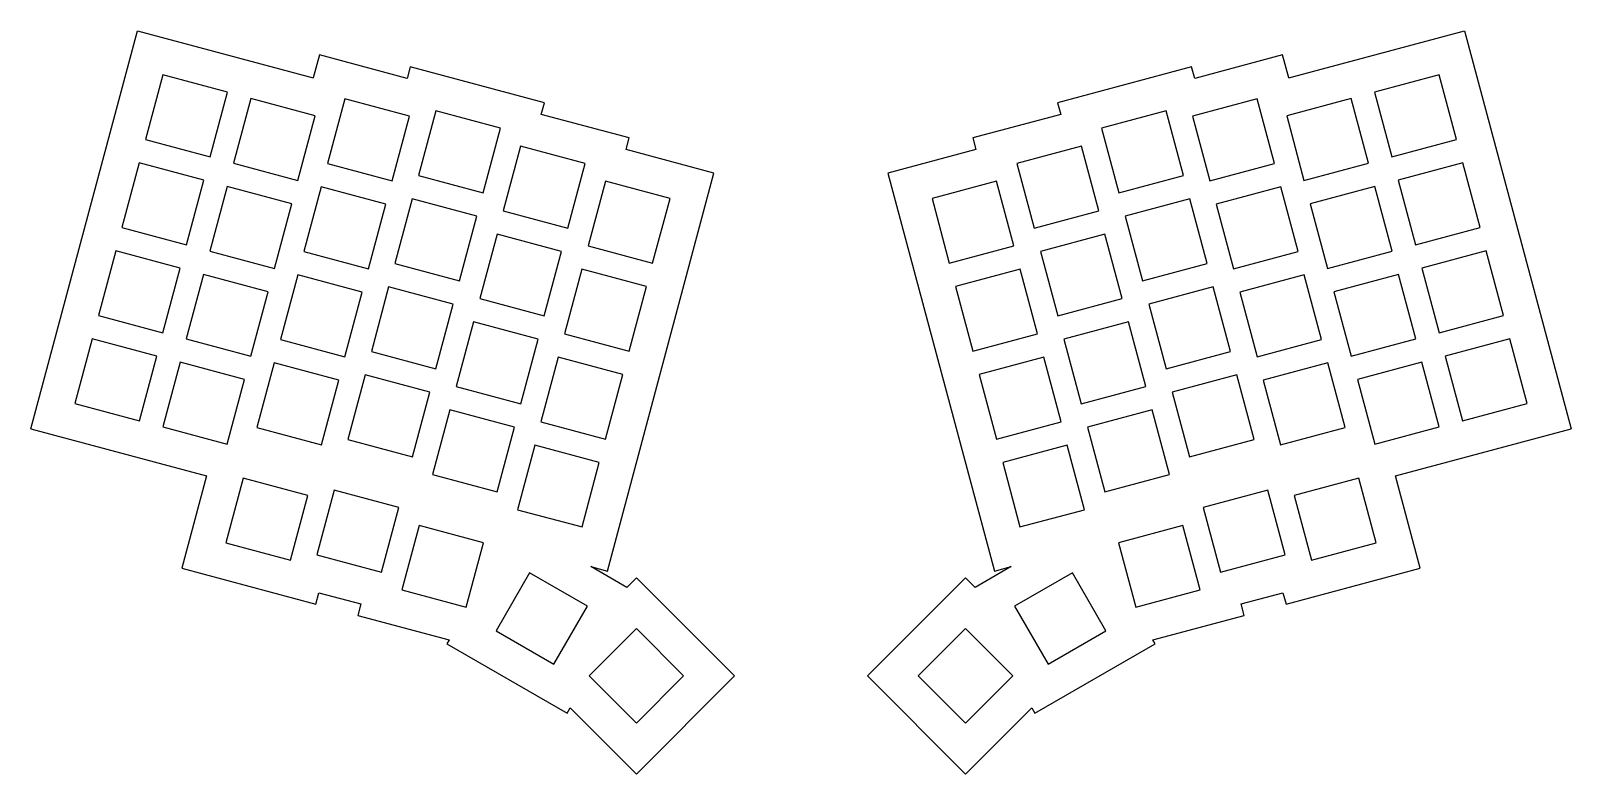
# Model space of a CAD drawing. Header units: millimetres. Extents: x -18 to 305, y -83 to 73.
import ezdxf

# ---------------------------------------------------------------- set-up
doc = ezdxf.new("R2010")
doc.units = ezdxf.units.MM

msp = doc.modelspace()

# ---------------------------------------------------------------- linework, layer by layer
for p, q in [((-17.79, -10.27), (4.52, 72.99)), ((4.52, 72.99), (41.32, 63.13)), ((245.56, 63.13), (282.37, 72.99)), ((282.37, 72.99), (304.68, -10.27)), ((42.62, 67.96), (41.32, 63.13)), ((61.02, 63.03), (42.62, 67.96)), ((244.27, 67.96), (225.87, 63.03)), ((245.56, 63.13), (244.27, 67.96)), ((61.66, 65.45), (61.02, 63.03)), ((89.72, 57.93), (61.66, 65.45)), ((225.22, 65.45), (197.16, 57.93)), ((225.87, 63.03), (225.22, 65.45)), ((9.84, 63.78), (6.22, 50.25)), ((23.36, 60.15), (9.84, 63.78)), ((277.04, 63.78), (263.52, 60.15)), ((280.67, 50.25), (277.04, 63.78)), ((19.74, 46.63), (23.36, 60.15)), ((28.24, 58.85), (24.62, 45.32)), ((41.77, 55.22), (28.24, 58.85)), ((47.94, 58.74), (44.31, 45.22)), ((61.46, 55.12), (47.94, 58.74)), ((238.95, 58.74), (225.43, 55.12)), ((242.57, 45.22), (238.95, 58.74)), ((258.64, 58.85), (245.12, 55.22)), ((262.27, 45.32), (258.64, 58.85)), ((263.52, 60.15), (267.14, 46.63)), ((38.14, 41.7), (41.77, 55.22)), ((57.84, 41.6), (61.46, 55.12)), ((66.99, 56.23), (63.36, 42.71)), ((80.51, 52.61), (66.99, 56.23)), ((89.08, 55.51), (89.72, 57.93)), ((107.48, 50.58), (89.08, 55.51)), ((197.81, 55.51), (179.41, 50.58)), ((197.16, 57.93), (197.81, 55.51)), ((219.9, 56.23), (206.38, 52.61)), ((223.52, 42.71), (219.9, 56.23)), ((225.43, 55.12), (229.05, 41.6)), ((245.12, 55.22), (248.74, 41.7)), ((76.89, 39.08), (80.51, 52.61)), ((206.38, 52.61), (210, 39.08)), ((6.22, 50.25), (19.74, 46.63)), ((84.74, 48.88), (81.12, 35.36)), ((98.26, 45.26), (84.74, 48.88)), ((106.83, 48.17), (107.48, 50.58)), ((179.41, 50.58), (180.05, 48.17)), ((202.15, 48.88), (188.62, 45.26)), ((205.77, 35.36), (202.15, 48.88)), ((267.14, 46.63), (280.67, 50.25)), ((4.91, 45.37), (1.29, 31.85)), ((18.43, 41.75), (4.91, 45.37)), ((24.62, 45.32), (38.14, 41.7)), ((44.31, 45.22), (57.84, 41.6)), ((94.64, 31.74), (98.26, 45.26)), ((125.23, 43.24), (106.83, 48.17)), ((180.05, 48.17), (161.65, 43.24)), ((188.62, 45.26), (192.25, 31.74)), ((229.05, 41.6), (242.57, 45.22)), ((248.74, 41.7), (262.27, 45.32)), ((281.97, 45.37), (268.45, 41.75)), ((285.6, 31.85), (281.97, 45.37)), ((63.36, 42.71), (76.89, 39.08)), ((102.92, -40.03), (125.23, 43.24)), ((161.65, 43.24), (183.96, -40.03)), ((210, 39.08), (223.52, 42.71)), ((14.81, 28.23), (18.43, 41.75)), ((23.31, 40.44), (19.69, 26.92)), ((36.84, 36.82), (23.31, 40.44)), ((43.01, 40.34), (39.38, 26.82)), ((56.53, 36.72), (43.01, 40.34)), ((102.49, 41.54), (98.87, 28.02)), ((116.02, 37.91), (102.49, 41.54)), ((184.39, 41.54), (170.87, 37.91)), ((188.02, 28.02), (184.39, 41.54)), ((243.88, 40.34), (230.36, 36.72)), ((247.5, 26.82), (243.88, 40.34)), ((263.57, 40.44), (250.05, 36.82)), ((267.2, 26.92), (263.57, 40.44)), ((268.45, 41.75), (272.08, 28.23)), ((33.21, 23.3), (36.84, 36.82)), ((52.91, 23.2), (56.53, 36.72)), ((62.06, 37.83), (58.43, 24.3)), ((75.58, 34.2), (62.06, 37.83)), ((112.39, 24.39), (116.02, 37.91)), ((170.87, 37.91), (174.49, 24.39)), ((224.83, 37.83), (211.31, 34.2)), ((228.45, 24.3), (224.83, 37.83)), ((230.36, 36.72), (233.98, 23.2)), ((250.05, 36.82), (253.67, 23.3)), ((71.95, 20.68), (75.58, 34.2)), ((81.12, 35.36), (94.64, 31.74)), ((192.25, 31.74), (205.77, 35.36)), ((211.31, 34.2), (214.93, 20.68)), ((1.29, 31.85), (14.81, 28.23)), ((79.81, 30.48), (76.19, 16.96)), ((93.33, 26.86), (79.81, 30.48)), ((207.08, 30.48), (193.55, 26.86)), ((210.7, 16.96), (207.08, 30.48)), ((272.08, 28.23), (285.6, 31.85)), ((-0.02, 26.97), (-3.64, 13.45)), ((13.5, 23.35), (-0.02, 26.97)), ((19.69, 26.92), (33.21, 23.3)), ((39.38, 26.82), (52.91, 23.2)), ((89.71, 13.34), (93.33, 26.86)), ((98.87, 28.02), (112.39, 24.39)), ((174.49, 24.39), (188.02, 28.02)), ((193.55, 26.86), (197.18, 13.34)), ((233.98, 23.2), (247.5, 26.82)), ((253.67, 23.3), (267.2, 26.92)), ((286.91, 26.97), (273.38, 23.35)), ((290.53, 13.45), (286.91, 26.97)), ((9.88, 9.83), (13.5, 23.35)), ((58.43, 24.3), (71.95, 20.68)), ((97.56, 23.14), (93.94, 9.61)), ((111.09, 19.51), (97.56, 23.14)), ((189.32, 23.14), (175.8, 19.51)), ((192.95, 9.61), (189.32, 23.14)), ((214.93, 20.68), (228.45, 24.3)), ((273.38, 23.35), (277.01, 9.83)), ((18.38, 22.04), (14.76, 8.52)), ((31.9, 18.42), (18.38, 22.04)), ((38.08, 21.94), (34.45, 8.42)), ((51.6, 18.32), (38.08, 21.94)), ((57.12, 19.43), (53.5, 5.9)), ((70.65, 15.8), (57.12, 19.43)), ((107.46, 5.99), (111.09, 19.51)), ((175.8, 19.51), (179.42, 5.99)), ((229.76, 19.43), (216.24, 15.8)), ((233.38, 5.9), (229.76, 19.43)), ((248.81, 21.94), (235.29, 18.32)), ((252.43, 8.42), (248.81, 21.94)), ((268.5, 22.04), (254.98, 18.42)), ((272.13, 8.52), (268.5, 22.04)), ((28.28, 4.9), (31.9, 18.42)), ((47.98, 4.8), (51.6, 18.32)), ((76.19, 16.96), (89.71, 13.34)), ((197.18, 13.34), (210.7, 16.96)), ((235.29, 18.32), (238.91, 4.8)), ((254.98, 18.42), (258.6, 4.9)), ((-3.64, 13.45), (9.88, 9.83)), ((67.02, 2.28), (70.65, 15.8)), ((216.24, 15.8), (219.86, 2.28)), ((277.01, 9.83), (290.53, 13.45)), ((74.88, 12.08), (71.25, -1.44)), ((88.4, 8.46), (74.88, 12.08)), ((212.01, 12.08), (198.48, 8.46)), ((215.63, -1.44), (212.01, 12.08)), ((-4.95, 8.57), (-8.57, -4.95)), ((8.57, 4.95), (-4.95, 8.57)), ((14.76, 8.52), (28.28, 4.9)), ((34.45, 8.42), (47.98, 4.8)), ((84.78, -5.06), (88.4, 8.46)), ((93.94, 9.61), (107.46, 5.99)), ((179.42, 5.99), (192.95, 9.61)), ((198.48, 8.46), (202.11, -5.06)), ((238.91, 4.8), (252.43, 8.42)), ((258.6, 4.9), (272.13, 8.52)), ((291.84, 8.57), (278.31, 4.95)), ((295.46, -4.95), (291.84, 8.57)), ((4.95, -8.57), (8.57, 4.95)), ((13.45, 3.64), (9.83, -9.88)), ((26.97, 0.02), (13.45, 3.64)), ((33.15, 3.54), (29.52, -9.98)), ((46.67, -0.08), (33.15, 3.54)), ((53.5, 5.9), (67.02, 2.28)), ((92.63, 4.74), (89.01, -8.79)), ((106.16, 1.11), (92.63, 4.74)), ((194.25, 4.74), (180.73, 1.11)), ((197.88, -8.79), (194.25, 4.74)), ((219.86, 2.28), (233.38, 5.9)), ((253.74, 3.54), (240.22, -0.08)), ((257.36, -9.98), (253.74, 3.54)), ((273.43, 3.64), (259.91, 0.02)), ((277.06, -9.88), (273.43, 3.64)), ((278.31, 4.95), (281.94, -8.57)), ((23.35, -13.5), (26.97, 0.02)), ((52.19, 1.03), (48.57, -12.5)), ((65.72, -2.6), (52.19, 1.03)), ((102.53, -12.41), (106.16, 1.11)), ((180.73, 1.11), (184.35, -12.41)), ((234.69, 1.03), (221.17, -2.6)), ((238.32, -12.5), (234.69, 1.03)), ((259.91, 0.02), (263.54, -13.5)), ((43.05, -13.6), (46.67, -0.08)), ((62.09, -16.12), (65.72, -2.6)), ((71.25, -1.44), (84.78, -5.06)), ((202.11, -5.06), (215.63, -1.44)), ((221.17, -2.6), (224.79, -16.12)), ((240.22, -0.08), (243.84, -13.6)), ((-8.57, -4.95), (4.95, -8.57)), ((69.95, -6.32), (66.32, -19.84)), ((83.47, -9.94), (69.95, -6.32)), ((216.94, -6.32), (203.42, -9.94)), ((220.56, -19.84), (216.94, -6.32)), ((281.94, -8.57), (295.46, -4.95)), ((89.01, -8.79), (102.53, -12.41)), ((184.35, -12.41), (197.88, -8.79)), ((-17.79, -10.27), (19.01, -20.13)), ((9.83, -9.88), (23.35, -13.5)), ((29.52, -9.98), (43.05, -13.6)), ((48.57, -12.5), (62.09, -16.12)), ((79.85, -23.47), (83.47, -9.94)), ((203.42, -9.94), (207.04, -23.47)), ((224.79, -16.12), (238.32, -12.5)), ((243.84, -13.6), (257.36, -9.98)), ((263.54, -13.5), (277.06, -9.88)), ((267.87, -20.13), (304.68, -10.27)), ((87.7, -13.66), (84.08, -27.19)), ((101.22, -17.29), (87.7, -13.66)), ((199.18, -13.66), (185.66, -17.29)), ((202.81, -27.19), (199.18, -13.66)), ((97.6, -30.81), (101.22, -17.29)), ((185.66, -17.29), (189.28, -30.81)), ((19.01, -20.13), (13.84, -39.45)), ((26.68, -20.61), (23.05, -34.13)), ((40.2, -24.23), (26.68, -20.61)), ((66.32, -19.84), (79.85, -23.47)), ((207.04, -23.47), (220.56, -19.84)), ((260.21, -20.61), (246.69, -24.23)), ((263.83, -34.13), (260.21, -20.61)), ((273.05, -39.45), (267.87, -20.13)), ((36.58, -37.75), (40.2, -24.23)), ((45.72, -23.12), (42.1, -36.64)), ((59.25, -26.75), (45.72, -23.12)), ((241.16, -23.12), (227.64, -26.75)), ((244.79, -36.64), (241.16, -23.12)), ((246.69, -24.23), (250.31, -37.75)), ((55.62, -40.27), (59.25, -26.75)), ((84.08, -27.19), (97.6, -30.81)), ((189.28, -30.81), (202.81, -27.19)), ((227.64, -26.75), (231.26, -40.27)), ((63.48, -30.47), (59.85, -43.99)), ((77, -34.09), (63.48, -30.47)), ((223.41, -30.47), (209.89, -34.09)), ((227.03, -43.99), (223.41, -30.47)), ((23.05, -34.13), (36.58, -37.75)), ((73.38, -47.61), (77, -34.09)), ((209.89, -34.09), (213.51, -47.61)), ((250.31, -37.75), (263.83, -34.13)), ((42.1, -36.64), (55.62, -40.27)), ((231.26, -40.27), (244.79, -36.64)), ((13.84, -39.45), (41.9, -46.97)), ((86.6, -40.37), (79.6, -52.5)), ((98.72, -47.37), (86.6, -40.37)), ((99.42, -39.09), (102.92, -40.03)), ((106.97, -43.45), (99.42, -39.09)), ((108.98, -41.44), (106.97, -43.45)), ((129.52, -61.98), (108.98, -41.44)), ((177.9, -41.44), (157.36, -61.98)), ((179.91, -43.45), (177.9, -41.44)), ((187.46, -39.09), (179.91, -43.45)), ((183.96, -40.03), (187.46, -39.09)), ((200.29, -40.37), (188.17, -47.37)), ((207.29, -52.5), (200.29, -40.37)), ((244.99, -46.97), (273.05, -39.45)), ((41.9, -46.97), (42.54, -44.55)), ((42.54, -44.55), (51.28, -46.9)), ((59.85, -43.99), (73.38, -47.61)), ((213.51, -47.61), (227.03, -43.99)), ((235.6, -46.9), (244.34, -44.55)), ((244.34, -44.55), (244.99, -46.97)), ((51.28, -46.9), (50.64, -49.31)), ((91.72, -59.5), (98.72, -47.37)), ((188.17, -47.37), (195.17, -59.5)), ((236.25, -49.31), (235.6, -46.9)), ((50.64, -49.31), (69.78, -54.44)), ((217.1, -54.44), (236.25, -49.31)), ((69.78, -54.44), (69.32, -55.25)), ((79.6, -52.5), (91.72, -59.5)), ((108.98, -52.08), (99.08, -61.98)), ((118.88, -61.98), (108.98, -52.08)), ((177.9, -52.08), (168, -61.98)), ((187.8, -61.98), (177.9, -52.08)), ((195.17, -59.5), (207.29, -52.5)), ((217.57, -55.25), (217.1, -54.44)), ((69.32, -55.25), (94.47, -69.78)), ((192.41, -69.78), (217.57, -55.25)), ((99.08, -61.98), (108.98, -71.88)), ((108.98, -82.52), (129.52, -61.98)), ((108.98, -71.88), (118.88, -61.98)), ((157.36, -61.98), (177.9, -82.52)), ((168, -61.98), (177.9, -71.88)), ((177.9, -71.88), (187.8, -61.98)), ((94.47, -69.78), (95.12, -68.66)), ((95.12, -68.66), (108.98, -82.52)), ((177.9, -82.52), (191.77, -68.66)), ((191.77, -68.66), (192.41, -69.78))]:
    msp.add_line(p, q)

doc.saveas('drawing.dxf')
